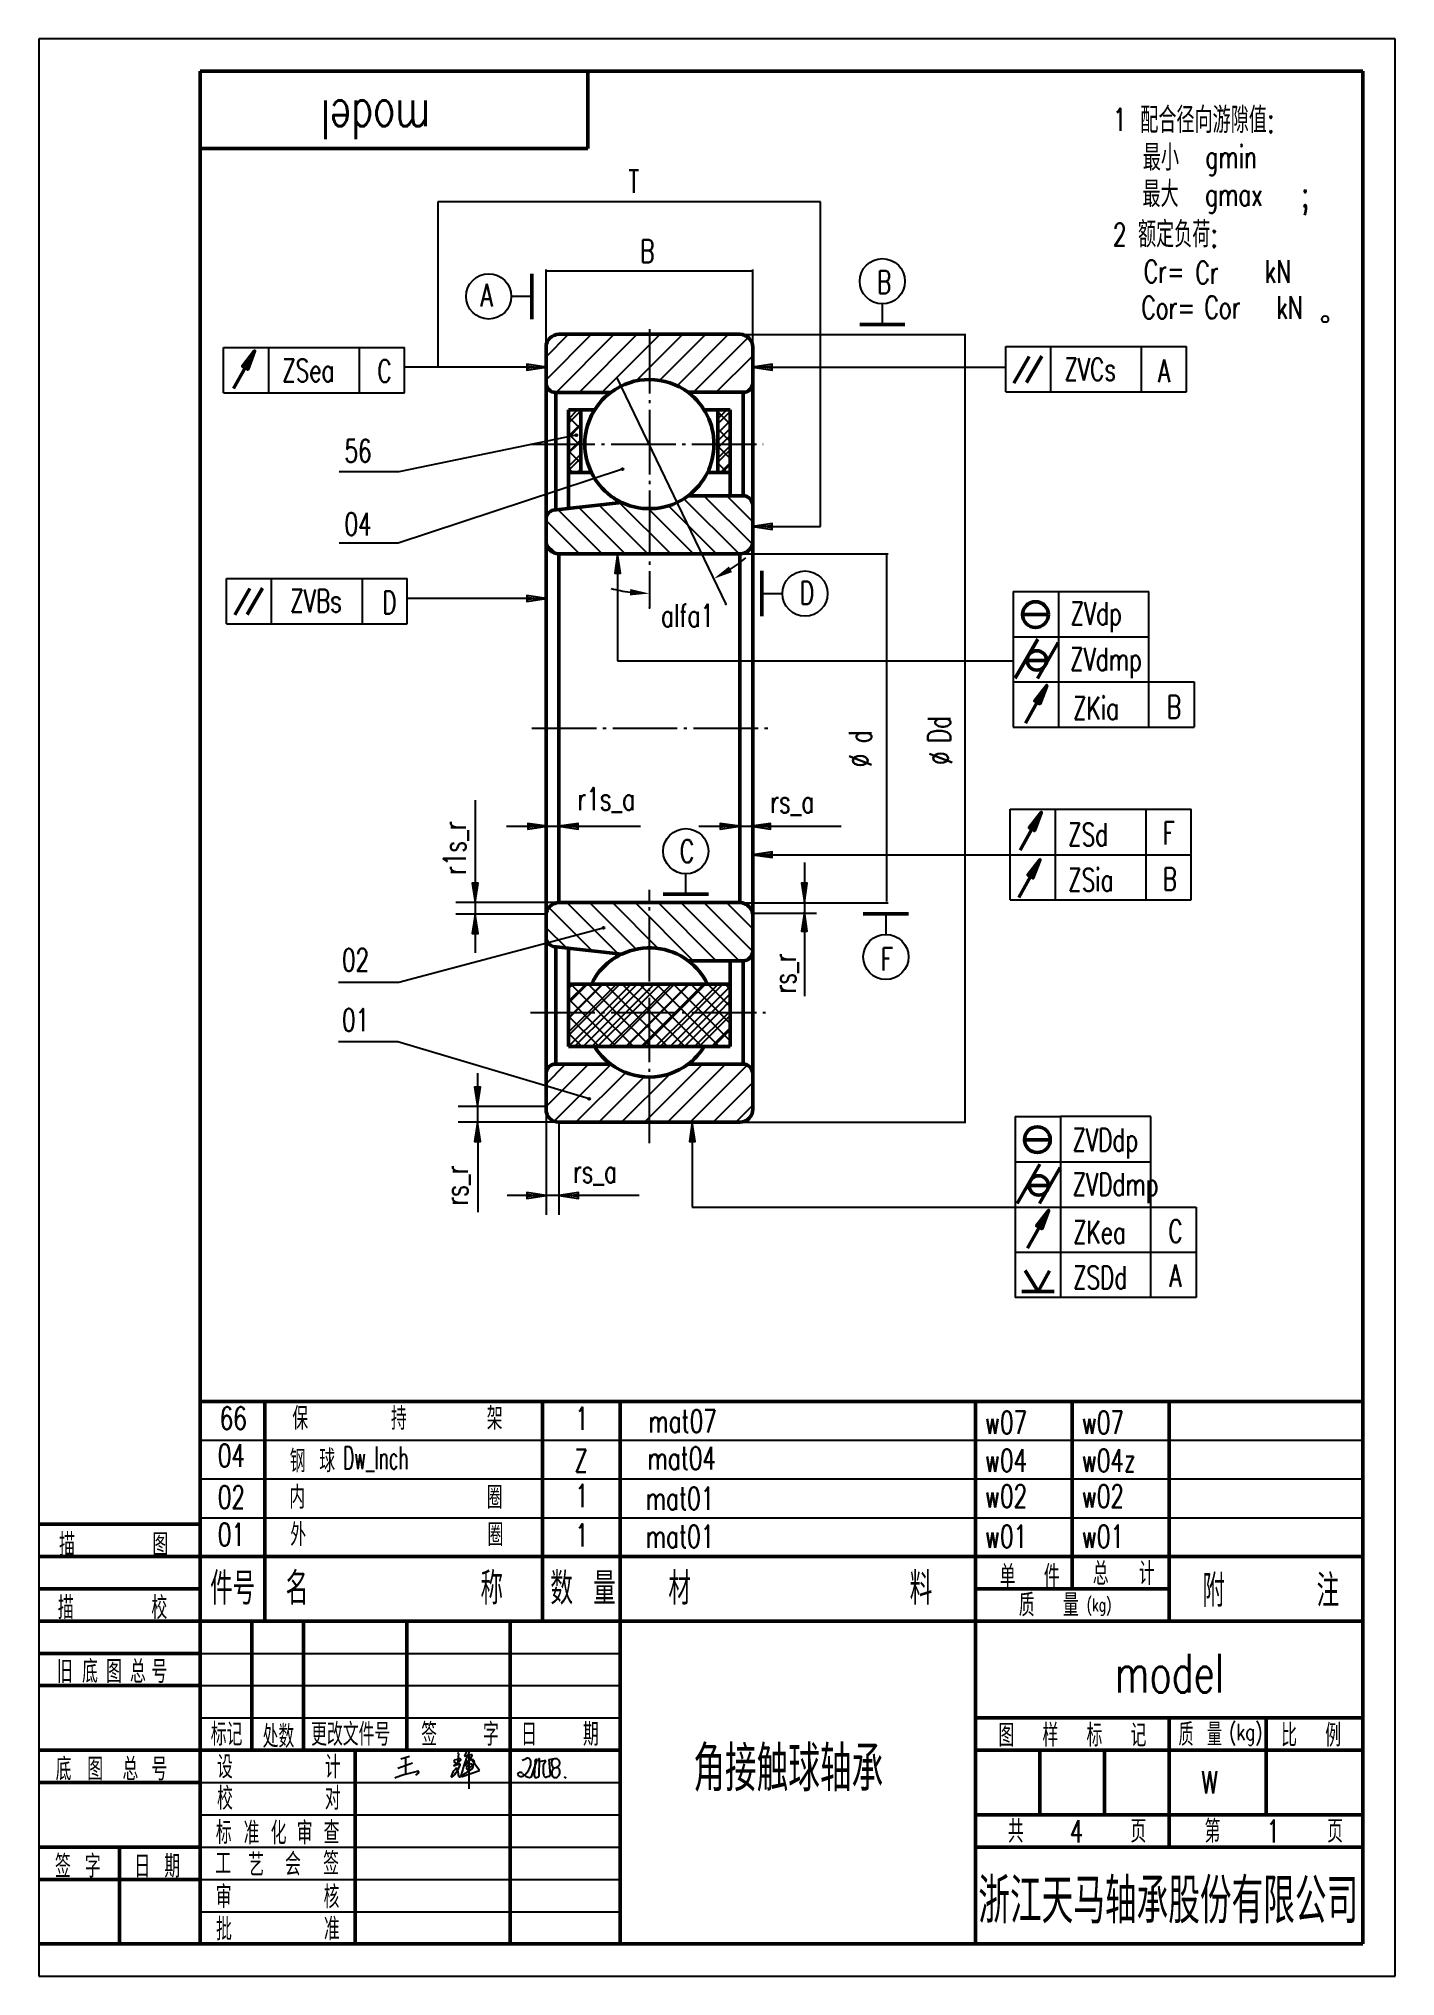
# Model space of a CAD drawing. Header units: millimetres. Extents: x 565 to 775, y 384 to 684.
import ezdxf
from ezdxf.enums import TextEntityAlignment as Align

# ---------------------------------------------------------------- set-up
doc = ezdxf.new("R2010")
doc.units = ezdxf.units.MM
doc.linetypes.add('CENTER', pattern=[12.5, 10, -1, 0.5, -1])
doc.layers.add('1', color=7, linetype='Continuous', lineweight=50)
for name, color, linetype in [('12', 7, 'Continuous'), ('2', 7, 'Continuous'), ('22', 7, 'Continuous'), ('3', 7, 'CENTER'), ('6', 7, 'Continuous')]:
    doc.layers.add(name, color=color, linetype=linetype)
doc.styles.add('HZ', font='txt.shx', dxfattribs={"width": 0.7, "bigfont": 'HZTXT.shx'})
doc.dimstyles.get("Standard").update_dxf_attribs({"dimtxt": 0.18, "dimasz": 0.18, "dimexe": 0.18, "dimexo": 0.0625, "dimgap": 0.09, "dimtad": 0, "dimtih": 1, "dimtoh": 1, "dimdec": 4, "dimzin": 0, "dimdsep": 46, "dimtxsty": 'Standard', "dimcen": 0.09, "dimadec": 0, "dimazin": 0, "dimtfac": 1, "dimtdec": 4, "dimtofl": 0, "dimtmove": 0, "dimatfit": 3, "dimfxl": 0, "dimtolj": 1, "dimtzin": 0, "dimarcsym": 0})

# ---------------------------------------------------------------- blocks, each defined once
blk = doc.blocks.new('BLK', base_point=(1, 0))
for points in [[(0, 0), (1, 0), (0, 0.15), (0, -0.15), (1, 0)], [(0, 0.07), (0.5, 0), (0, -0.07)]]:
    blk.add_lwpolyline(points)
blk = doc.blocks.new('*X4')
at = {"color": 0}
for p, q in [((196.52, 37.42), (199.55, 40.45)), ((196.52, 33.89), (203.08, 40.44)), ((197.77, 31.6), (206.61, 40.44)), ((201.15, 31.45), (208.85, 39.15)), ((211.76, 31.45), (220.75, 40.44)), ((215.3, 31.45), (224.29, 40.45)), ((218.83, 31.45), (227.68, 40.3)), ((204.69, 31.45), (211.72, 38.48)), ((208.22, 31.45), (215.77, 38.99)), ((222.37, 31.45), (228.52, 37.6)), ((225.9, 31.45), (228.52, 34.07))]:
    blk.add_line(p, q, dxfattribs=at)
blk = doc.blocks.new('*X5')
at = {"color": 0}
for p, q in [((203.64, 57.99), (196.95, 64.68)), ((207.62, 57.55), (199.72, 65.45)), ((210.47, 58.23), (203.25, 65.45)), ((213.88, 58.35), (206.79, 65.45)), ((219.32, 56.45), (210.32, 65.45)), ((222.86, 56.45), (213.86, 65.45)), ((226.39, 56.45), (217.39, 65.45)), ((228.52, 57.86), (220.93, 65.45)), ((228.52, 61.39), (224.47, 65.45)), ((199.66, 58.43), (196.52, 61.57))]:
    blk.add_line(p, q, dxfattribs=at)
blk = doc.blocks.new('*X6')
at = {"color": 0}
for p, q in [((212.29, 109.45), (204.71, 117.03)), ((215.82, 109.45), (207.89, 117.38)), ((226.43, 109.45), (217.87, 118)), ((228.46, 110.95), (220.96, 118.45)), ((228.52, 114.43), (224.5, 118.45)), ((201.68, 109.45), (196.52, 114.61)), ((205.21, 109.45), (198.34, 116.32)), ((208.75, 109.45), (201.53, 116.67)), ((219.36, 109.45), (212.36, 116.45)), ((222.89, 109.45), (215.45, 116.89)), ((198.1, 109.49), (196.56, 111.03))]:
    blk.add_line(p, q, dxfattribs=at)
blk = doc.blocks.new('*X7')
at = {"color": 0}
for p, q in [((196.52, 136.42), (203.55, 143.45)), ((196.52, 139.95), (200.02, 143.45)), ((198.09, 134.45), (207.09, 143.45)), ((201.63, 134.45), (210.62, 143.45)), ((205.17, 134.45), (214.16, 143.45)), ((210.49, 136.24), (217.69, 143.45)), ((214.1, 136.32), (221.23, 143.45)), ((216.8, 135.48), (224.77, 143.45)), ((219.27, 134.42), (227.82, 142.97)), ((222.82, 134.43), (228.52, 140.13))]:
    blk.add_line(p, q, dxfattribs=at)
blk = doc.blocks.new('*D9')
at = {"layer": '2', "color": 0, "lineweight": -2}
for p, q in [((643.33, 636.18), (643.33, 648.14)), ((675.33, 636.18), (675.33, 648.14)), ((643.51, 647.96), (675.15, 647.96))]:
    blk.add_line(p, q, dxfattribs=at)
at = {"layer": '2', "color": 0}
for points in [[(643.51, 647.99), (643.51, 647.93), (643.33, 647.96)], [(675.15, 647.99), (675.15, 647.93), (675.33, 647.96)]]:
    blk.add_solid(points, dxfattribs=at)
at = {"layer": 'DEFPOINTS', "color": 0}
for p in [(675.33, 647.96), (643.33, 636.11), (675.33, 636.11)]:
    blk.add_point(p, dxfattribs=at)
blk = doc.blocks.new('JZ', base_point=(74.06, 131.06))
at = {"layer": '1'}
blk.add_line((74.32, 131.19), (81.32, 131.19), dxfattribs=at)
at = {"layer": '2'}
blk.add_line((77.82, 131.19), (77.82, 134.36), dxfattribs=at)
blk.add_circle((77.82, 137.86), 3.5, dxfattribs=at)
blk = doc.blocks.new('*D10')
at = {"layer": '2', "color": 0, "lineweight": -2}
for p, q in [((673.4, 638.11), (708.34, 638.11)), ((708.16, 637.93), (708.16, 516.29)), ((673.4, 516.11), (708.34, 516.11))]:
    blk.add_line(p, q, dxfattribs=at)
at = {"layer": '2', "color": 0}
for points in [[(708.13, 637.93), (708.19, 637.93), (708.16, 638.11)], [(708.13, 516.29), (708.19, 516.29), (708.16, 516.11)]]:
    blk.add_solid(points, dxfattribs=at)
at = {"layer": 'DEFPOINTS', "color": 0}
for p in [(673.33, 638.11), (673.33, 516.11), (708.16, 516.11)]:
    blk.add_point(p, dxfattribs=at)
blk = doc.blocks.new('*D11')
at = {"layer": '2', "color": 0, "lineweight": -2}
for p, q in [((673.3, 604.11), (696.29, 604.11)), ((696.11, 550.29), (696.11, 603.93)), ((673.4, 550.11), (696.29, 550.11))]:
    blk.add_line(p, q, dxfattribs=at)
at = {"layer": '2', "color": 0}
for points in [[(696.08, 603.93), (696.14, 603.93), (696.11, 604.11)], [(696.08, 550.29), (696.14, 550.29), (696.11, 550.11)]]:
    blk.add_solid(points, dxfattribs=at)
at = {"layer": 'DEFPOINTS', "color": 0}
for p in [(673.24, 604.11), (696.11, 604.11), (673.33, 550.11)]:
    blk.add_point(p, dxfattribs=at)

msp = doc.modelspace()

# ---------------------------------------------------------------- linework, layer by layer
for p, q in [((620.86129, 417.55837), (622.21676, 417.94627)), ((621.54989, 417.75543), (621.57422, 415.13447)), ((630.14215, 417.37295), (628.98978, 416.47353)), ((629.62633, 416.70387), (629.13246, 417.09874)), ((629.77822, 418.35072), (629.62633, 416.70387)), ((630.95405, 418.58812), (630.71651, 417.95901)), ((630.71651, 417.95901), (630.95405, 418.01836)), ((631.90235, 418.02085), (630.9583, 416.59421)), ((633.01422, 415.74696), (631.38073, 417.95462)), ((631.38073, 417.95462), (631.38269, 416.55254)), ((631.82746, 417.93017), (631.82746, 417.93017)), ((639.64092, 417.35254), (640.18313, 417.5693)), ((641.06719, 414.76051), (641.94473, 417.39159)), ((641.62844, 417.20621), (641.50069, 414.96265)), ((641.62844, 417.15149), (641.7197, 417.40685)), ((641.6832, 417.31565), (641.62844, 417.20621)), ((641.94473, 417.39159), (641.79848, 417.44031)), ((642.15772, 417.47981), (642.15772, 417.26093)), ((642.15772, 417.26093), (642.26723, 417.15149)), ((642.24898, 414.88969), (642.30373, 417.51629)), ((642.26723, 417.15149), (643.16153, 417.27917)), ((643.17978, 417.0238), (642.96077, 416.67724)), ((643.80032, 417.42509), (644.67148, 417.59941)), ((644.00108, 415.14505), (643.80032, 417.42509)), ((619.91821, 414.58972), (620.05434, 414.63943)), ((620.36335, 416.07785), (622.64973, 416.91274)), ((623.58751, 415.38849), (623.10997, 415.01729)), ((628.98978, 416.47353), (629.85681, 416.79162)), ((630.35327, 414.82491), (633.01422, 415.74696)), ((630.9583, 416.59421), (630.89074, 416.56045)), ((631.38269, 416.55254), (631.38162, 412.9191)), ((642.90602, 416.38539), (642.88777, 415.50986)), ((643.87333, 414.90793), (644.00108, 415.14505)), ((646.15471, 414.74376), (646.42848, 414.5796))]:
    msp.add_line(p, q)
for centre, radius, start, end in [((629.22367, 417.21282), 0.14607, 108.9005078, 231.3566021), ((630.54444, 413.35528), 4.22345, 98.0146679, 108.9005078), ((629.62146, 418.32742), 0.15849, 8.4525573, 84.1442321), ((629.97841, 417.37532), 0.16376, 359.1714359, 98.0146679), ((649.28587, 410.60994), 19.57483, 155.9855785, 167.0616906), ((632.19172, 415.61339), 1.84234, 97.9202994, 142.0603178), ((631.22722, 418.46496), 0.29965, 104.5678325, 155.7329048), ((630.39145, 420.96292), 2.99782, 280.8166613, 287.7523891), ((631.25139, 418.62701), 0.16213, 341.7540804, 127.8769993), ((630.93976, 420.66367), 2.58187, 278.1438691, 288.0077035), ((631.76098, 418.06224), 0.14785, 296.7181922, 98.9713927), ((631.78977, 417.0146), 0.44869, 315.4460481, 70.7292572), ((640.44737, 417.09397), 0.54383, 16.1691007, 119.0694681), ((639.04606, 416.92873), 1.94953, 332.460007, 9.3488615), ((641.76903, 417.35191), 0.09318, 71.5750642, 202.902758), ((642.17349, 417.51548), 0.039, 246.154342, 1.1941956), ((642.25811, 417.51725), 0.04564, 358.8058044, 181.1941956), ((643.17112, 417.21202), 0.06783, 339.2267202, 98.1253977), ((645.22606, 416.43252), 2.12999, 159.2267202, 163.8830539), ((644.97989, 416.8527), 0.81759, 126.6989745, 245.1596607), ((644.79607, 416.75474), 0.81279, 70.3740262, 112.022584), ((644.66994, 416.83724), 0.79113, 341.2844619, 59.7018298), ((628.16381, 392.32249), 23.74467, 101.5909492, 109.9700076), ((623.48283, 415.47831), 0.13793, 319.371577, 130.6622652), ((631.0123, 414.26581), 2.42292, 137.0124048, 164.1275062), ((628.32388, 414.85461), 0.36541, 348.9199235, 11.6616905), ((628.7457, 414.78331), 0.06322, 179.0259282, 317.3946354), ((625.95051, 417.99933), 4.3238, 311.0887327, 341.1893868), ((629.45132, 415.79132), 0.24637, 50.3483882, 149.0956111), ((627.19634, 415.07874), 2.57541, 357.3547718, 20.5080306), ((630.08494, 415.00823), 0.31961, 188.7008982, 224.456308), ((629.90822, 416.65148), 0.14927, 25.1165159, 110.1466896), ((629.96705, 414.89255), 0.15444, 224.456308, 309.5217625), ((629.92639, 416.66), 0.1292, 334.8834841, 25.1165159), ((629.78749, 415.1102), 0.4366, 309.5217625, 344.3994333), ((643.35791, 397.28167), 21.95004, 121.6827134, 126.7739565), ((630.30957, 414.92934), 0.11321, 215.420078, 292.7068906), ((630.83576, 416.67049), 0.12301, 142.0603178, 296.5518119), ((631.56553, 416.06725), 0.55875, 146.2303749, 188.9941729), ((631.16809, 416.08394), 0.18621, 213.9675398, 354.8577194), ((631.67132, 416.12638), 0.62325, 92.3396666, 156.205066), ((606.95516, 445.99262), 38.611, 309.1906386, 310.6533732), ((631.62256, 416.32801), 0.42174, 299.3725836, 86.8302727), ((639.33766, 415.01702), 0.43642, 39.2816282, 162.217783), ((639.32738, 415.24045), 0.41519, 192.5394353, 247.1048652), ((639.46726, 415.57167), 0.77474, 247.1048652, 312.8995645), ((641.62991, 417.26804), 2.77837, 225.2955946, 244.4912331), ((637.41672, 417.77835), 3.78708, 312.8995645, 332.460007), ((640.7503, 415.20763), 0.54802, 234.6730877, 305.3269123), ((641.78333, 414.94655), 0.28311, 176.7408638, 283.0907307), ((627.30684, 477.20119), 64.19874, 283.0907307, 283.3751901), ((642.12938, 414.86299), 0.12255, 283.3751901, 12.5835602), ((644.24051, 415.48166), 1.35303, 178.8058266, 208.5522016), ((643.30074, 416.4624), 0.40216, 147.7091488, 191.0392829), ((643.29181, 414.96544), 0.27298, 208.5522016, 288.9694749), ((644.03855, 412.793), 2.02421, 97.8002648, 108.9694749), ((643.74644, 414.92538), 0.12809, 277.8002648, 352.1658628), ((644.90017, 415.47343), 0.68974, 41.1882349, 195.3508845), ((644.75568, 415.16736), 0.53508, 166.6584756, 240.3898405), ((644.79607, 415.45564), 0.81279, 247.977416, 289.6259738), ((644.12437, 417.76678), 1.75416, 293.5900447, 317.5757868), ((644.42431, 415.54084), 1.06748, 307.1571451, 21.2451227)]:
    msp.add_arc(centre, radius, start, end)
at = {"layer": '1'}
for p, q in [((769.79729, 678.88131), (589.79729, 678.88131)), ((589.79729, 678.88131), (589.79729, 388.88131)), ((649.79729, 666.88131), (649.79729, 678.88131)), ((769.79729, 388.88131), (769.79729, 678.88131)), ((589.79729, 666.88131), (649.79729, 666.88131)), ((643.33286, 630.61492), (643.33286, 636.11492)), ((645.33286, 638.11492), (673.33286, 638.11492)), ((675.33286, 633.20688), (675.33286, 636.11492)), ((675.33286, 633.20688), (675.33286, 611.61492)), ((715.73716, 630.56913), (718.11561, 634.68872)), ((717.70395, 630.66698), (720.06372, 634.75423)), ((596.74758, 632.92938), (594.94222, 629.70607)), ((643.33286, 609.45643), (643.33286, 630.61492)), ((644.83286, 629.11492), (653.34365, 629.123)), ((644.83286, 610.9495), (644.83286, 629.11492)), ((665.30683, 629.13437), (674.12045, 629.14275)), ((673.83286, 613.11492), (673.83286, 629.11492)), ((646.81667, 611.1705), (646.81667, 626.40342)), ((646.81667, 626.40342), (649.33286, 626.40342)), ((648.73481, 626.40342), (648.73481, 616.72652)), ((649.33286, 626.40342), (650.84624, 626.40428)), ((669.33286, 626.40342), (667.81947, 626.40428)), ((671.84904, 626.40342), (669.33286, 626.40342)), ((669.93091, 626.40342), (669.93091, 616.72652)), ((671.84904, 613.11492), (671.84904, 626.40342)), ((646.81667, 616.72652), (650.3472, 616.72652)), ((671.84904, 616.72652), (668.31851, 616.72652)), ((644.45383, 610.90775), (655.0371, 612.08461)), ((673.83286, 613.11492), (665.33286, 613.11492)), ((643.33286, 609.45643), (643.33286, 606.11492)), ((675.33286, 611.61492), (675.33286, 606.11492)), ((643.33286, 606.11492), (643.33286, 582.11492)), ((675.33286, 606.11492), (675.33286, 582.11492)), ((645.33286, 604.11492), (659.33286, 604.11492)), ((645.33286, 604.11492), (645.33286, 582.11492)), ((673.33286, 604.11492), (659.33286, 604.11492)), ((673.33286, 604.11492), (673.33286, 582.11492)), ((595.13605, 594.70177), (597.47292, 598.74934)), ((597.06126, 594.72759), (599.42103, 598.81484)), ((717.10122, 594.71672), (721.10122, 594.71672)), ((715.95816, 584.86004), (719.45816, 590.92222)), ((719.40709, 584.8477), (722.605, 590.38664)), ((717.814, 587.62353), (720.814, 587.62353)), ((643.33286, 548.3298), (643.33286, 582.11492)), ((645.33286, 550.11492), (645.33286, 582.11492)), ((673.33286, 550.11492), (673.33286, 582.11492)), ((675.33286, 548.11492), (675.33286, 582.11492)), ((719.37228, 581.14037), (717.56692, 577.91705)), ((718.53693, 561.48301), (716.73157, 558.25969)), ((718.32462, 554.15292), (716.51926, 550.9296)), ((645.33286, 550.11492), (659.33286, 550.11492)), ((673.33286, 550.11492), (659.33286, 550.11492)), ((643.33286, 548.11492), (643.33286, 544.7734)), ((675.33286, 542.61492), (675.33286, 548.11492)), ((643.33286, 544.7734), (643.33286, 542.61492)), ((644.45383, 543.32208), (655.0371, 542.14523)), ((644.83286, 543.28033), (644.83286, 525.11492)), ((646.81667, 543.05933), (646.81667, 527.82641)), ((643.33286, 542.61492), (643.33286, 523.61492)), ((673.83286, 541.11492), (665.33286, 541.11492)), ((671.84904, 541.11492), (671.84904, 527.82641)), ((673.83286, 541.11492), (673.83286, 525.11492)), ((675.33286, 523.58738), (675.33286, 542.61492)), ((646.81667, 537.49881), (671.84904, 537.49881)), ((644.83286, 525.11492), (653.45594, 525.10672)), ((646.81667, 527.82641), (671.84904, 527.82641)), ((673.83286, 525.11492), (665.38716, 525.10689)), ((643.33286, 523.61492), (643.33286, 518.11492)), ((675.33286, 523.58738), (675.33286, 518.11492)), ((645.33286, 516.11492), (673.33286, 516.11492)), ((717.39697, 513.41505), (721.39697, 513.41505)), ((716.25392, 503.55837), (719.75392, 509.62054)), ((719.70284, 503.54602), (722.90076, 509.08497)), ((718.10976, 506.32185), (721.10976, 506.32185)), ((719.66803, 499.83869), (717.86268, 496.61538)), ((719.50051, 489.90671), (717.51841, 493.17918)), ((719.50051, 489.90671), (721.24999, 493.09773)), ((717.00749, 489.90671), (721.99354, 489.90671)), ((589.79729, 472.88131), (769.79729, 472.88131)), ((599.79729, 472.88131), (599.79729, 438.88131)), ((642.79729, 472.88131), (642.79729, 438.88131)), ((654.79729, 472.88131), (654.79729, 438.88131)), ((709.79729, 472.88131), (709.79729, 388.88131)), ((724.79729, 472.88131), (724.79729, 443.88131)), ((739.79729, 472.88131), (739.79729, 438.88131)), ((564.79729, 453.88131), (589.79729, 453.88131)), ((564.79729, 448.88131), (589.79729, 448.88131)), ((589.79729, 448.88131), (769.79729, 448.88131)), ((564.79729, 443.88131), (589.79729, 443.88131)), ((709.79729, 443.88131), (739.79729, 443.88131)), ((564.79729, 438.88131), (589.79729, 438.88131)), ((589.79729, 438.88131), (769.79729, 438.88131)), ((597.79729, 438.88131), (597.79729, 418.88131)), ((605.79729, 438.88131), (605.79729, 418.88131)), ((621.79729, 438.88131), (621.79729, 418.88131)), ((637.79729, 438.88131), (637.79729, 418.88131)), ((654.79729, 438.88131), (654.79729, 388.88131)), ((564.79729, 433.88131), (589.79729, 433.88131)), ((564.79729, 428.88131), (589.79729, 428.88131)), ((709.79729, 423.88131), (769.79729, 423.88131)), ((739.79729, 423.88131), (739.79729, 403.88131)), ((754.79729, 423.88131), (754.79729, 408.88131)), ((564.79729, 418.88131), (589.79729, 418.88131)), ((589.79729, 418.88131), (654.79729, 418.88131)), ((613.79729, 418.88131), (613.79729, 388.88131)), ((637.79729, 418.88131), (637.79729, 388.88131)), ((709.79729, 418.88131), (769.79729, 418.88131)), ((719.79729, 418.88131), (719.79729, 408.88131)), ((729.79729, 418.88131), (729.79729, 408.88131)), ((564.79729, 413.88131), (589.79729, 413.88131)), ((709.79729, 408.88131), (769.79729, 408.88131)), ((564.79729, 403.88131), (589.79729, 403.88131)), ((577.29729, 403.88131), (577.29729, 388.88131)), ((709.79729, 403.88131), (769.79729, 403.88131)), ((564.79729, 398.88131), (589.79729, 398.88131)), ((564.79729, 388.88131), (769.79729, 388.88131))]:
    msp.add_line(p, q, dxfattribs=at)
for centre, radius in [((719.10122, 594.71672), 2), ((719.314, 587.62353), 1.5), ((719.39697, 513.41505), 2), ((719.60976, 506.32185), 1.5)]:
    msp.add_circle(centre, radius, dxfattribs=at)
for centre, radius, start, end in [((645.33286, 636.11492), 2, 90, 180), ((673.33286, 636.11492), 2, 0, 90), ((644.83286, 630.61492), 1.5, 180, 270), ((659.33286, 621.11492), 10, 52.8540461, 126.7926058), ((673.83286, 630.61492), 1.5, 270, 0), ((659.33286, 621.11492), 10, 126.7926058, 233.1301024), ((659.33286, 621.11492), 10, 306.8698976, 52.8540461), ((659.33286, 621.11492), 10, 233.1301024, 244.5593799), ((659.33286, 621.11492), 10, 244.5593799, 306.8698976), ((673.83286, 611.61492), 1.5, 0, 90), ((644.83286, 609.45643), 1.5, 104.6364382, 180), ((645.33286, 606.11492), 2, 180, 270), ((673.33286, 606.11492), 2, 270, 0), ((645.33286, 548.11492), 2, 90, 180), ((673.33286, 548.11492), 2, 0, 90), ((644.83286, 544.7734), 1.5, 180, 255.3635618), ((659.33286, 533.11492), 10, 53.1301024, 115.4406201), ((659.33286, 533.11492), 10, 126.8698976, 153.9988454), ((659.33286, 533.11492), 10, 115.4406201, 126.8698976), ((659.33286, 533.11492), 10, 26.0011546, 53.1301024), ((673.83286, 542.61492), 1.5, 270, 0), ((644.83286, 523.61492), 1.5, 90, 180), ((659.33286, 533.11492), 10, 211.9278072, 233.2073942), ((659.33286, 533.11492), 10, 233.2073942, 307.0903492), ((659.33286, 533.11492), 10, 306.7926058, 328.0721928), ((673.83286, 523.61492), 1.5, 0, 90), ((645.33286, 518.11492), 2, 180, 270), ((673.33286, 518.11492), 2, 270, 0)]:
    msp.add_arc(centre, radius, start, end, dxfattribs=at)
at = {"layer": '12'}
for p, q in [((646.81667, 624.36603), (648.74692, 626.29628)), ((646.98869, 622.29299), (648.73481, 624.0391)), ((669.93091, 625.02963), (671.3047, 626.40342)), ((669.93091, 622.78456), (671.84904, 624.7027)), ((646.81667, 622.12097), (646.98869, 622.29299)), ((646.81667, 619.8759), (648.05569, 621.11492)), ((648.05569, 621.11492), (648.73481, 621.79404)), ((669.93091, 620.5395), (670.50633, 621.11492)), ((670.50633, 621.11492), (671.84904, 622.45763)), ((646.81667, 617.63084), (648.73481, 619.54897)), ((669.93091, 618.29443), (671.84904, 620.21257)), ((648.15741, 616.72652), (648.73481, 617.30391)), ((670.60805, 616.72652), (671.84904, 617.9675)), ((646.81667, 534.56281), (649.75201, 537.49814)), ((646.81667, 536.80787), (647.50695, 537.49814)), ((647.61318, 533.11425), (651.99708, 537.49814)), ((649.85825, 533.11425), (654.24214, 537.49814)), ((652.10331, 533.11425), (656.48787, 537.49881)), ((654.34837, 533.11425), (658.73293, 537.49881)), ((656.59344, 533.11425), (660.978, 537.49881)), ((659.33286, 533.60861), (663.22306, 537.49881)), ((661.08357, 533.11425), (665.46812, 537.49881)), ((663.32863, 533.11425), (667.71252, 537.49814)), ((665.57369, 533.11425), (669.95759, 537.49814)), ((667.81876, 533.11425), (671.84904, 537.14453)), ((670.06382, 533.11425), (671.84904, 534.89947)), ((646.81667, 527.82761), (652.10331, 533.11425)), ((646.81667, 530.07268), (649.85825, 533.11425)), ((646.81667, 532.31774), (647.61318, 533.11425)), ((649.05987, 527.82575), (654.34837, 533.11425)), ((651.30494, 527.82575), (656.59344, 533.11425)), ((653.55, 527.82575), (658.8385, 533.11425)), ((655.79506, 527.82575), (659.33286, 531.36354)), ((658.8385, 533.11425), (659.33286, 533.60861)), ((659.33286, 531.36354), (661.08357, 533.11425)), ((659.33286, 529.11848), (663.32863, 533.11425)), ((660.28519, 527.82575), (665.57369, 533.11425)), ((662.53026, 527.82575), (667.81876, 533.11425)), ((664.77532, 527.82575), (670.06382, 533.11425)), ((667.02038, 527.82575), (671.84904, 532.65441)), ((658.04013, 527.82575), (659.33286, 529.11848)), ((669.26545, 527.82575), (671.84904, 530.40934)), ((671.51051, 527.82575), (671.84904, 528.16428))]:
    msp.add_line(p, q, dxfattribs=at)
at = {"layer": '2'}
for p, q in [((774.79729, 683.88131), (564.79729, 683.88131)), ((564.79729, 683.88131), (564.79729, 383.88131)), ((774.79729, 383.88131), (774.79729, 683.88131)), ((685.82874, 658.62498), (626.57506, 658.62498)), ((626.57506, 658.62498), (626.57506, 633.02712)), ((685.82874, 608.34839), (685.82874, 658.62498)), ((593.40243, 636.05128), (621.40243, 636.05128)), ((593.40243, 629.05128), (593.40243, 636.05128)), ((600.40243, 629.05128), (600.40243, 636.05128)), ((614.40243, 636.05128), (614.40243, 629.05128)), ((621.40243, 629.05128), (621.40243, 636.05128)), ((714.48904, 636.22106), (742.48904, 636.22106)), ((714.48904, 629.22106), (714.48904, 636.22106)), ((721.48904, 629.22106), (721.48904, 636.22106)), ((735.48904, 636.22106), (735.48904, 629.22106)), ((742.48904, 629.22106), (742.48904, 636.22106)), ((640.33286, 633.02712), (621.40243, 633.02712)), ((678.33286, 633.02712), (714.48904, 633.02712)), ((654.2877, 631.36851), (671.14986, 596.3441)), ((593.40243, 629.05128), (621.40243, 629.05128)), ((714.48904, 629.22106), (742.48904, 629.22106)), ((648.02028, 622.50587), (620.51653, 616.83022)), ((620.51653, 616.83022), (611.31883, 616.83022)), ((655.1616, 617.22085), (620.45863, 605.77764)), ((678.33286, 608.34839), (685.82874, 608.34839)), ((620.45863, 605.77764), (611.31883, 605.77764)), ((593.84635, 600.28168), (621.84635, 600.28168)), ((593.84635, 593.28168), (593.84635, 600.28168)), ((600.84635, 593.28168), (600.84635, 600.28168)), ((614.84635, 600.28168), (614.84635, 593.28168)), ((621.84635, 593.28168), (621.84635, 600.28168)), ((654.40692, 601.11492), (654.40692, 587.58428)), ((640.33286, 597.2039), (621.84635, 597.2039)), ((715.66305, 598.28998), (715.66305, 577.28998)), ((715.66305, 598.28998), (736.66305, 598.28998)), ((722.66305, 598.28998), (722.66305, 577.28998)), ((736.66305, 577.28998), (736.66305, 598.28998)), ((593.84635, 593.28168), (621.84635, 593.28168)), ((715.66305, 591.28998), (736.66305, 591.28998)), ((654.40692, 587.58428), (715.66305, 587.58428)), ((715.66305, 584.28998), (743.66305, 584.28998)), ((743.66305, 584.28998), (743.66305, 577.28998)), ((715.66305, 577.28998), (743.66305, 577.28998)), ((715.2068, 564.57034), (743.2068, 564.57034)), ((715.2068, 550.57034), (715.2068, 564.57034)), ((722.2068, 550.57034), (722.2068, 564.57034)), ((736.2068, 564.57034), (736.2068, 550.57034)), ((743.2068, 550.57034), (743.2068, 564.57034)), ((678.33286, 557.54143), (743.2068, 557.54143)), ((715.2068, 550.57034), (743.2068, 550.57034)), ((652.39584, 546.24094), (620.55514, 537.77012)), ((675.33286, 548.46489), (685.22096, 548.4703)), ((620.55514, 537.77012), (611.21374, 537.77012)), ((620.36213, 528.57368), (611.21374, 528.57368)), ((650.00827, 519.75), (620.36213, 528.57368)), ((715.9588, 516.98831), (715.9588, 488.98831)), ((715.9588, 516.98831), (722.9588, 516.98831)), ((736.9588, 516.98831), (722.9588, 516.98831)), ((722.9588, 516.98831), (722.9588, 488.98831)), ((736.9588, 488.98831), (736.9588, 516.98831)), ((665.96814, 513.11492), (665.96814, 502.98831)), ((715.9588, 509.98831), (736.9588, 509.98831)), ((665.96814, 502.98831), (743.9588, 502.98831)), ((743.9588, 502.98831), (743.9588, 488.98831)), ((715.9588, 495.98831), (743.9588, 495.98831)), ((743.9588, 488.98831), (715.9588, 488.98831)), ((589.79729, 466.88131), (769.79729, 466.88131)), ((589.79729, 460.88131), (769.79729, 460.88131)), ((589.79729, 454.88131), (769.79729, 454.88131)), ((589.79729, 433.88131), (654.79729, 433.88131)), ((589.79729, 428.88131), (654.79729, 428.88131)), ((589.79729, 423.88131), (654.79729, 423.88131)), ((589.79729, 413.88131), (654.79729, 413.88131)), ((589.79729, 408.88131), (654.79729, 408.88131)), ((589.79729, 403.88131), (654.79729, 403.88131)), ((589.79729, 398.88131), (654.79729, 398.88131)), ((589.79729, 393.88131), (654.79729, 393.88131)), ((564.79729, 383.88131), (774.79729, 383.88131))]:
    msp.add_line(p, q, dxfattribs=at)
at = {"layer": '2', "linetype": 'ByBlock'}
for p, q in [((632.34923, 565.97689), (632.34923, 542.3298)), ((637.21416, 561.94731), (657.94544, 561.97615)), ((666.98838, 561.94731), (689.03486, 561.97615)), ((683.32074, 556.32102), (683.32074, 535.61754)), ((645.33285, 550.11492), (629.34923, 550.11492)), ((643.34443, 548.3298), (629.34923, 548.3298)), ((632.73541, 523.69434), (632.75566, 502.19419)), ((643.33286, 518.55205), (629.72455, 518.55205)), ((645.33286, 516.11492), (629.72455, 516.11492)), ((643.33286, 518.55205), (643.33286, 501.77521)), ((645.33286, 516.11492), (645.33286, 501.77521)), ((657.7621, 504.77521), (637.33286, 504.77521))]:
    msp.add_line(p, q, dxfattribs=at)
at = {"layer": '2'}
for centre, radius in [((763.93878, 640.47998), 0.5), ((648.02028, 622.50587), 0.15), ((655.1616, 617.22085), 0.15), ((652.24717, 546.22104), 0.15), ((650.00827, 519.75), 0.15)]:
    msp.add_circle(centre, radius, dxfattribs=at)
at = {"layer": '2', "linetype": 'ByBlock'}
for start, end in [(303.2177696, 310.7275014), (254.9805363, 262.4902682)]:
    msp.add_arc((659.33286, 620.88922), 22.905, start, end, dxfattribs=at)
for p in [(654.2877, 631.36851), (659.33286, 595.75346), (671.14986, 596.3441), (643.52462, 561.94731), (645.31846, 561.94731), (645.31846, 561.94731), (673.3085, 561.94731), (675.10234, 561.94731), (675.10234, 561.94731), (632.34923, 550.11492), (645.33286, 550.11492), (683.32074, 550.11492), (643.16585, 548.3298), (632.72455, 518.55205), (643.33286, 518.55205), (643.33286, 518.55205), (645.33286, 516.11492), (645.33286, 516.11492), (673.33286, 516.11492), (673.33286, 516.11492), (675.33286, 518.11492), (675.33286, 518.11492), (645.33286, 504.77521)]:
    msp.add_point(p, dxfattribs=at)
for points in [[(671.63481, 602.16236), (672.12667, 601.29168), (669.26871, 600.25144)], [(656.37204, 598.6796), (656.30655, 597.68175), (659.33286, 597.98421)]]:
    msp.add_solid(points, dxfattribs=at)
at = {"layer": '22'}
for p, q in [((646.81667, 624.99972), (648.22037, 626.40342)), ((648.73481, 623.44515), (646.81667, 625.36328)), ((646.81667, 622.34807), (648.73481, 624.2662)), ((648.73481, 626.0968), (648.42818, 626.40342)), ((669.93091, 624.2491), (671.84904, 626.16723)), ((671.84904, 624.19577), (669.93091, 626.1139)), ((647.19313, 622.33518), (646.81667, 622.71163)), ((646.81667, 619.69642), (648.23517, 621.11492)), ((648.41339, 621.11492), (647.19313, 622.33518)), ((648.23517, 621.11492), (648.73481, 621.61455)), ((648.73481, 620.7935), (648.41339, 621.11492)), ((669.93091, 621.59745), (671.84904, 623.51558)), ((671.84904, 621.54412), (669.93091, 623.46225)), ((648.73481, 618.14185), (646.81667, 620.05998)), ((646.81667, 617.04477), (648.73481, 618.9629)), ((669.93091, 618.9458), (671.84904, 620.86393)), ((671.84904, 618.89247), (669.93091, 620.8106)), ((671.36334, 616.72652), (669.93091, 618.15895)), ((670.36327, 616.72652), (671.84904, 618.21228)), ((647.49849, 616.72652), (646.81667, 617.40833)), ((646.81667, 534.84294), (649.47188, 537.49814)), ((651.56057, 533.11425), (647.17668, 537.49814)), ((647.73964, 533.11425), (652.12353, 537.49814)), ((654.21222, 533.11425), (649.82833, 537.49814)), ((650.39129, 533.11425), (654.77584, 537.49881)), ((656.86387, 533.11425), (652.47932, 537.49881)), ((653.04294, 533.11425), (657.42749, 537.49881)), ((659.33286, 533.29692), (655.13097, 537.49881)), ((655.69459, 533.11425), (660.07914, 537.49881)), ((662.16717, 533.11425), (657.78262, 537.49881)), ((659.33286, 534.10087), (662.73079, 537.49881)), ((664.81882, 533.11425), (660.43427, 537.49881)), ((660.99789, 533.11425), (665.38244, 537.49881)), ((667.47048, 533.11425), (663.08592, 537.49881)), ((663.64954, 533.11425), (668.03343, 537.49814)), ((670.12213, 533.11425), (665.73823, 537.49814)), ((666.30119, 533.11425), (670.68508, 537.49814)), ((671.84904, 534.03899), (668.38988, 537.49814)), ((671.84904, 536.69064), (671.04153, 537.49814)), ((648.90892, 533.11425), (646.81667, 535.2065)), ((658.34624, 533.11425), (659.33286, 534.10087)), ((668.95284, 533.11425), (671.84904, 536.01045)), ((646.81667, 529.53964), (650.39129, 533.11425)), ((646.81667, 532.19129), (647.73964, 533.11425)), ((651.54577, 527.82575), (646.81667, 532.55485)), ((647.75443, 527.82575), (653.04294, 533.11425)), ((654.19743, 527.82575), (648.90892, 533.11425)), ((650.40608, 527.82575), (655.69459, 533.11425)), ((656.84908, 527.82575), (651.56057, 533.11425)), ((653.05773, 527.82575), (658.34624, 533.11425)), ((659.33286, 527.99362), (654.21222, 533.11425)), ((655.70938, 527.82575), (659.33286, 531.44922)), ((659.33286, 530.64527), (656.86387, 533.11425)), ((659.51552, 533.11425), (659.33286, 533.29692)), ((659.33286, 531.44922), (660.99789, 533.11425)), ((659.33286, 528.79757), (663.64954, 533.11425)), ((664.80403, 527.82575), (659.51552, 533.11425)), ((661.01269, 527.82575), (666.30119, 533.11425)), ((667.45568, 527.82575), (662.16717, 533.11425)), ((663.66434, 527.82575), (668.95284, 533.11425)), ((670.10733, 527.82575), (664.81882, 533.11425)), ((666.31599, 527.82575), (671.60449, 533.11425)), ((671.84904, 528.73569), (667.47048, 533.11425)), ((671.84904, 531.38734), (670.12213, 533.11425)), ((648.89412, 527.82575), (646.81667, 529.9032)), ((658.36103, 527.82575), (659.33286, 528.79757)), ((662.15238, 527.82575), (659.33286, 530.64527)), ((668.96764, 527.82575), (671.84904, 530.70715)), ((671.61929, 527.82575), (671.84904, 528.0555))]:
    msp.add_line(p, q, dxfattribs=at)
at = {"layer": '3'}
for p, q in [((659.33286, 638.93314), (659.33286, 595.75346)), ((640.90163, 621.11492), (676.93513, 621.11492)), ((641.14816, 577.11492), (677.79433, 577.11492)), ((659.33286, 512.89502), (659.33286, 552.11079)), ((640.90163, 533.11492), (677.29894, 533.11492))]:
    msp.add_line(p, q, dxfattribs=at)

# ---------------------------------------------------------------- block references
at = {"layer": '1', "yscale": 3, "zscale": 3}
for p, xscale, rotation in [((598.21358, 635.5468), 3.000000000000002, 60.74709990298249), ((720.83828, 583.75778), 3.00000000000003, 60.74709990298155), ((720.00293, 564.10042), 3.000000000000002, 60.74709990298249), ((719.79062, 556.77033), 3.000000000000002, 60.74709990298249), ((721.13403, 502.45611), 3.000000000000002, 60.74709990298249)]:
    msp.add_blockref('BLK', p, dxfattribs=dict(at, xscale=xscale, rotation=rotation))
at = {"layer": '2'}
for name, p in [('JZ', (691.63968, 639.53013)), ('*X7', (446.81317, 494.66692)), ('*X6', (446.81317, 494.66692)), ('JZ', (661.2094, 551.28366)), ('*X5', (446.81317, 484.66692)), ('*X4', (446.81317, 484.66692))]:
    msp.add_blockref(name, p, dxfattribs=at)
for p, rotation in [((641.2523, 640.227), 90), ((676.62222, 601.73063), 270), ((699.69963, 548.50328), 180)]:
    msp.add_blockref('JZ', p, dxfattribs=dict(at, rotation=rotation))
at = {"layer": '2', "xscale": 3, "yscale": 3, "zscale": 3}
for p in [(643.33286, 633.02712), (643.33286, 597.2039)]:
    msp.add_blockref('BLK', p, dxfattribs=at)
for p, rotation in [((675.33286, 633.02712), 180), ((675.33286, 608.34839), 180), ((654.40692, 604.11492), 90), ((675.33286, 557.54143), 180), ((665.96814, 516.11492), 90)]:
    msp.add_blockref('BLK', p, dxfattribs=dict(at, rotation=rotation))
at = {"layer": '2', "linetype": 'ByBlock', "xscale": 3, "yscale": 3, "zscale": 3}
for p in [(643.52462, 561.94731), (673.3085, 561.94731), (643.33286, 504.77521)]:
    msp.add_blockref('BLK', p, dxfattribs=at)
for p, rotation in [((645.31846, 561.94731), 180), ((675.10234, 561.94731), 180), ((632.34923, 550.11492), 270), ((683.32074, 550.11492), 270), ((632.34923, 548.3298), 90), ((683.32074, 548.67977), 90), ((632.72455, 518.55205), 270), ((632.72455, 516.11492), 90), ((645.33286, 504.77521), 180)]:
    msp.add_blockref('BLK', p, dxfattribs=dict(at, rotation=rotation))

# ---------------------------------------------------------------- texts
at = {"layer": '2', "style": 'HZ'}
for s, height, width, p in [('1', 3.5, 0.7, (731.08996, 669.61038)), ('  配合径向游隙值:', 4, 0.7, (730.33791, 669.28873)), ('最小      ', 4, 0.7, (735.72309, 663.47149)), ('最大       ;', 4, 0.7, (735.66459, 657.80413)), ('2', 3.5, 0.7, (731.08996, 651.80373)), ('  额定负荷:', 4, 0.7, (729.9868, 651.57547)), ('Cr=     kN', 3.5, 0.7, (735.88967, 646.11355)), ('A', 3.5, 0.7, (633.20384, 642.40994)), ('B', 3.5, 0.7, (694.57353, 644.45862)), ('Cor=     kN', 3.5, 0.7, (735.51219, 640.50751)), ('C', 3.5, 0.7, (617.2197, 630.68274)), ('A', 3.5, 0.7, (738.0747, 630.69168)), ('56', 3.5, 0.7, (612.13276, 618.32062)), ('04', 3.5, 0.7, (612.13276, 606.98975)), ('D', 3.5, 0.7, (617.98071, 594.85498)), ('D', 3.5, 0.7, (682.63551, 596.34349)), ('B', 3.5, 0.7, (739.45024, 578.67704)), ('F', 3.5, 0.7, (738.80534, 559.10989)), ('C', 3.5, 0.7, (664.04448, 556.33123)), ('B', 3.5, 0.7, (738.80534, 552.03256)), ('F', 3.5, 0.7, (695.17465, 539.63109)), ('02', 3.5, 0.7, (611.74246, 539.49803)), ('01', 3.5, 0.7, (611.74246, 530.20457)), ('C', 3.5, 0.7, (739.67958, 497.50488)), ('A', 3.5, 0.7, (739.84042, 490.61138)), ('66', 3.5, 0.7, (592.80999, 468.5297)), ('保', 3.5, 0.7, (604.05382, 468.49395)), ('持 ', 3.5, 0.7, (619.32081, 468.49395)), ('架', 3.5, 0.7, (634.15246, 468.49395)), ('1', 3.5, 0.7, (647.84321, 468.49395)), ('04', 3.5, 0.7, (592.52477, 462.75703)), ('钢', 3.5, 0.7, (603.66281, 461.89275)), ('球', 3.5, 0.7, (608.22138, 461.92849)), ('02', 3.5, 0.7, (592.52477, 456.30522)), ('内 ', 3.5, 0.7, (603.58846, 456.26948)), ('圈', 3.5, 0.7, (634.15246, 456.26948)), ('1', 3.5, 0.7, (647.8282, 456.53756)), ('01', 3.5, 0.7, (592.52477, 450.53256)), ('外', 3.5, 0.7, (603.73857, 450.49681)), ('圈', 3.5, 0.7, (634.27255, 450.49681)), ('1', 3.5, 0.7, (647.8282, 450.42532)), ('描', 3.5, 0.7, (567.94913, 448.94033)), ('图', 3.5, 0.7, (582.39047, 448.94033)), ('单  件', 3.5, 0.7, (713.57926, 444.03281)), ('总', 3.5, 0.7, (727.97614, 444.46926)), ('计', 3.5, 0.7, (735.10674, 444.46926)), ('件号', 5, 0.7, (591.32383, 441.42861)), ('名 ', 5, 0.7, (603.01801, 441.42861)), ('称', 5, 0.7, (633.17669, 441.42861)), ('数 量', 5, 0.7, (643.99897, 441.41782)), ('材', 5, 0.7, (662.26954, 441.41782)), ('料', 5, 0.7, (699.63343, 441.41782)), ('附', 5, 0.7, (744.93947, 441.07825)), ('注', 5, 0.7, (762.62335, 441.07825)), ('描', 3.5, 0.7, (567.75398, 439.18219)), ('校', 3.5, 0.7, (582.24036, 439.18219)), ('质  量', 3.5, 0.7, (716.51796, 439.60163)), ('(kg)', 2, 0.7, (727.00329, 440.39443)), ('旧', 3.5, 0.7, (567.60386, 429.29896)), ('底', 3.5, 0.7, (571.50693, 429.29896)), ('图', 3.5, 0.7, (575.21484, 429.29896)), ('总', 3.5, 0.7, (578.92275, 429.29896)), ('号', 3.5, 0.7, (582.24036, 429.29896)), ('标记', 3.5, 0.7, (591.42358, 419.5753)), ('处数', 3.5, 0.7, (599.4577, 419.25841)), ('更改文件号', 3.5, 0.7, (606.96477, 419.5753)), ('签   字', 3.5, 0.7, (624.0046, 419.5753)), ('日   期', 3.5, 0.7, (639.46982, 419.5753)), ('图  样  标  记', 3.5, 0.7, (713.36834, 419.43345)), ('质 量', 3.5, 0.666, (741.24523, 419.55856)), ('比  例', 3.5, 0.7, (757.14271, 419.43345)), ('角接触球轴承', 7, 0.7, (666.13222, 412.51732)), ('底', 3.5, 0.7, (567.41666, 414.19709)), ('图', 3.5, 0.7, (572.29549, 414.19709)), ('总', 3.5, 0.7, (577.75978, 414.19709)), ('号', 3.5, 0.7, (582.2483, 414.19709)), ('设      计', 3.5, 0.7, (592.39233, 414.51851)), ('校      对', 3.5, 0.7, (592.39464, 409.66254)), ('共   4   页', 3.5, 0.7, (714.82736, 404.5653)), ('第   1   页', 3.5, 0.7, (745.28375, 404.5653)), ('签 字', 3.5, 0.7, (567.30363, 399.14883)), ('日 期', 3.5, 0.7, (579.59828, 399.14883)), ('审      核', 3.5, 0.7, (592.20255, 394.41642)), ('批      准', 3.5, 0.7, (592.24445, 389.4211))]:
    msp.add_text(s, height=height, dxfattribs=dict(at, width=width)).set_placement(p)
at = {"layer": '2', "style": 'HZ', "width": 0.7}
for p in [(706.17832, 571.43046), (693.73355, 571.07302)]:
    msp.add_text('%%C', height=3.5, rotation=90, dxfattribs=at).set_placement(p)
at = {"layer": '2', "style": 'HZ', "width": 0.688541}
msp.add_text('(kg)', height=2.5, dxfattribs=at).set_placement((749.09639, 420.45806), (754.26045, 420.45806), align=Align.FIT)
at = {"layer": '2', "color": 0, "style": 'HZ', "width": 0.7}
for s, p in [('标      查', (592.2061, 404.3747)), ('准 ', (596.52375, 404.30659)), (' 化', (598.51755, 404.30659)), (' 审', (602.55262, 404.30659)), ('工      签', (592.1302, 399.5817)), ('艺', (597.22263, 399.38153)), ('会', (602.91851, 399.48687))]:
    msp.add_text(s, height=3.5, dxfattribs=at).set_placement(p)
at = {"layer": '2', "style": 'HZ', "width": 0.7}
msp.add_text('浙江天马轴承股份有限公司', height=7, dxfattribs=at).set_placement((739.65573, 392.05789), align=Align.CENTER)
at = {"layer": '6', "style": 'HZ', "width": 0.7}
for s, height, rotation, p in [('model', 6, 180, (625.38797, 674.3442)), ('d', 3.5, 90, (693.71854, 574.80827)), ('Dd', 3.5, 90, (705.92312, 574.80827)), ('r1s_r', 3.5, 90, (630.92422, 554.41628)), ('rs_r', 3.5, 90, (682.02435, 536.0617)), ('rs_r', 3.5, 90, (631.20945, 503.2129))]:
    msp.add_text(s, height=height, rotation=rotation, dxfattribs=at).set_placement(p)
at = {"layer": '6', "style": 'HZ'}
for s, height, width, p in [('gmin', 3.5, 0.7, (745.41149, 663.84995)), ('T', 3.5, 0.7, (656.06927, 660.02214)), ('gmax', 3.5, 0.7, (745.37152, 658.01686)), ('B', 3.5, 0.7, (657.90466, 649.2453)), ('Cr', 3.5, 0.7, (743.87132, 645.91696)), ('Cor', 3.5, 0.7, (745.28024, 640.54325)), ('ZSea', 3.5, 0.7, (602.47985, 630.77752)), ('ZVCs', 3.5, 0.7, (723.56646, 630.9473)), ('ZVBs', 3.5, 0.7, (603.72408, 595.10831)), ('alfa1', 3.5, 0.7, (661.14295, 592.82329)), ('ZVdp', 3.5, 0.7, (724.51934, 593.15249)), ('ZVdmp', 3.5, 0.7, (724.46025, 586.0593)), ('ZKia', 3.5, 0.7, (724.90822, 578.48415)), ('r1s_a', 3.5, 0.7, (648.20279, 564.44249)), ('rs_a', 3.5, 0.7, (678.04623, 564.01356)), ('ZSd', 3.5, 0.7, (724.15623, 558.91018)), ('ZSia', 3.5, 0.7, (724.15623, 551.90556)), ('ZVDdp', 3.5, 0.7, (724.8151, 511.65055)), ('rs_a', 3.5, 0.7, (647.49724, 506.75156)), ('ZVDdmp', 3.5, 0.7, (724.83932, 504.75024)), ('ZKea', 3.5, 0.7, (724.90823, 497.32815)), ('ZSDd', 3.5, 0.7, (724.90823, 490.32815)), ('mat07', 3.5, 0.7, (659.16165, 468.08345)), ('w07', 3.5, 0.7, (711.29734, 467.87988)), ('w07', 3.5, 0.7, (726.29734, 467.87988)), ('Dw_Inch', 3.5, 0.55, (611.88761, 462.40005)), ('Z', 3.5, 0.7, (647.7074, 461.92849)), ('mat04', 3.5, 0.7, (659.0399, 462.33955)), ('w04', 3.5, 0.7, (711.29734, 461.99998)), ('w04z', 3.5, 0.7, (726.29734, 461.99998)), ('mat01', 3.5, 0.7, (658.76968, 456.12008)), ('w02', 3.5, 0.7, (711.29734, 456.45965)), ('w02', 3.5, 0.7, (726.29734, 456.45965)), ('mat01', 3.5, 0.7, (658.76968, 450.24018)), ('w01', 3.5, 0.7, (711.29734, 450.24018)), ('w01', 3.5, 0.7, (726.29734, 450.24018)), ('model', 6, 0.7, (731.37216, 427.81078)), ('W', 3.5, 0.7, (744.80808, 412.15279))]:
    msp.add_text(s, height=height, dxfattribs=dict(at, width=width)).set_placement(p)

# ---------------------------------------------------------------- dimensions: what is measured, and where the dimension line sits
at = {"layer": '2'}
dim = msp.add_linear_dim(base=(675.33286, 647.96304), p1=(643.33286, 636.11492), p2=(675.33286, 636.11492), text=' ', dimstyle='Standard', dxfattribs=at)
dim.commit()
dim.dimension.update_dxf_attribs({"geometry": '*D9', "text_midpoint": (659.33286, 647.96304)})
for base, p1, p2, picture, middle in [((708.16318, 516.11492), (673.33286, 638.11492), (673.33286, 516.11492), '*D10', (708.16318, 577.11492)), ((696.10871, 604.11492), (673.33286, 550.11492), (673.2409, 604.11492), '*D11', (696.10871, 577.11492))]:
    dim = msp.add_linear_dim(base=base, p1=p1, p2=p2, angle=90, text=' ', dimstyle='Standard', dxfattribs=at)
    dim.commit()
    dim.dimension.update_dxf_attribs({"geometry": picture, "text_midpoint": middle})

doc.saveas('drawing.dxf')
